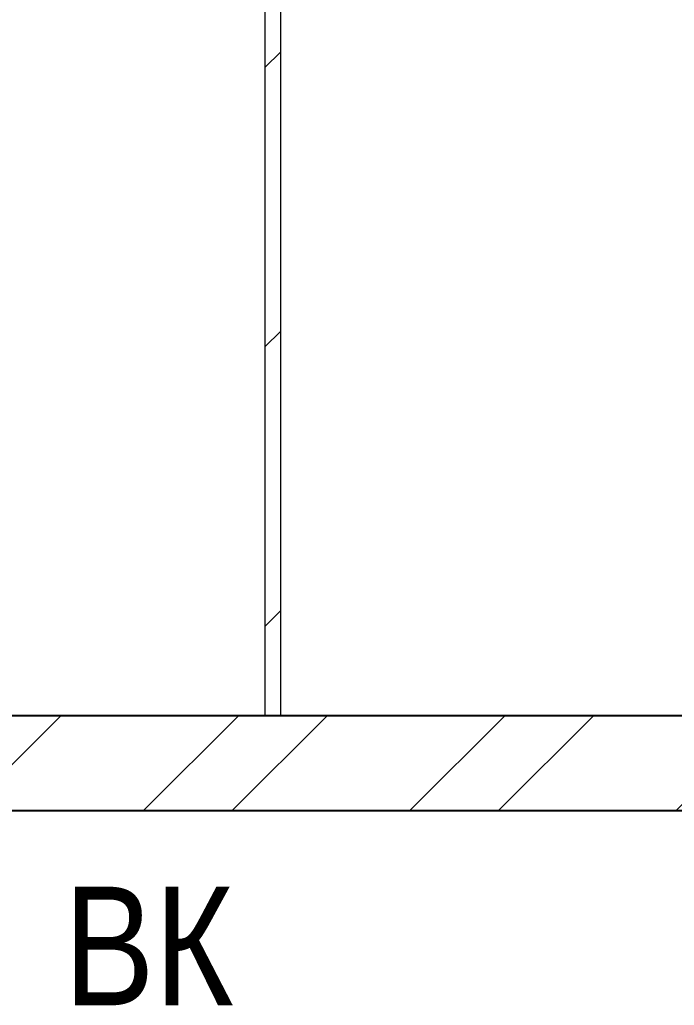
# Model space of a CAD drawing. Header units: millimetres. Extents: x -7155 to 483283, y -227682 to 148426.
# Drawn here: x 18800 to 19628, y 55754 to 57001 of the extents above; entities that cross this region are included whole.
import ezdxf

# ---------------------------------------------------------------- set-up
doc = ezdxf.new("R2010")
doc.units = ezdxf.units.MM
for name, color, linetype, lineweight in [('АР_Стены ГКЛ', 1, 'Continuous', 15), ('АР_Стены кирпич', 32, 'Continuous', 25), ('АР_Штриховка', 8, 'Continuous', 0), ('ВК_Шахты', 5, 'Continuous', 9)]:
    doc.layers.add(name, color=color, linetype=linetype, lineweight=lineweight)
doc.styles.add('style1', font='ARIALN.TTF')

msp = doc.modelspace()

# ---------------------------------------------------------------- hatches: boundary and pattern name
at = {"layer": 'АР_Штриховка', "linetype": 'Continuous', "lineweight": 0, "true_color": 0x000000}
h = msp.add_hatch(dxfattribs=at)
h.set_pattern_fill('_U', color=18, scale=250, angle=45, style=0, pattern_type=0)
h.set_pattern_definition([(45, (7e-12, -3e-11), (-176.7767, 176.7767), [])])
h.paths.add_polyline_path([(19110, 56120), (19130, 56120), (19130, 57420), (19110, 57440)], flags=0)
h = msp.add_hatch(dxfattribs=at)
h.set_pattern_fill('ANSI32', color=18, scale=25, style=0)
h.paths.add_polyline_path([(15490, 56120), (15460, 56040), (15490, 56000), (17170, 56000), (17130, 56090), (17050, 56120)], flags=0)
h.paths.add_polyline_path([(17170, 56120), (17130, 56090), (17170, 56000), (20000, 56000), (20000, 56120)], flags=0)

# ---------------------------------------------------------------- linework, layer by layer
at = {"layer": 'АР_Стены ГКЛ', "color": 18, "linetype": 'Continuous', "lineweight": 15, "true_color": 0x000000}
for p, q in [((19110, 57440), (19110, 56120)), ((19130, 56120), (19130, 57420)), ((19110, 56120), (19130, 56120))]:
    msp.add_line(p, q, dxfattribs=at)
at = {"layer": 'АР_Стены кирпич', "color": 18, "linetype": 'Continuous', "lineweight": 25, "true_color": 0x000000}
for p, q in [((20000, 56120), (17170, 56120)), ((17170, 56000), (20000, 56000))]:
    msp.add_line(p, q, dxfattribs=at)

# ---------------------------------------------------------------- texts
at = {"layer": 'ВК_Шахты', "color": 18, "lineweight": 50, "true_color": 0x000000, "style": 'style1'}
msp.add_text('ВК', height=150, dxfattribs=at).set_placement((18855.8, 55753.8))

doc.saveas('drawing.dxf')
